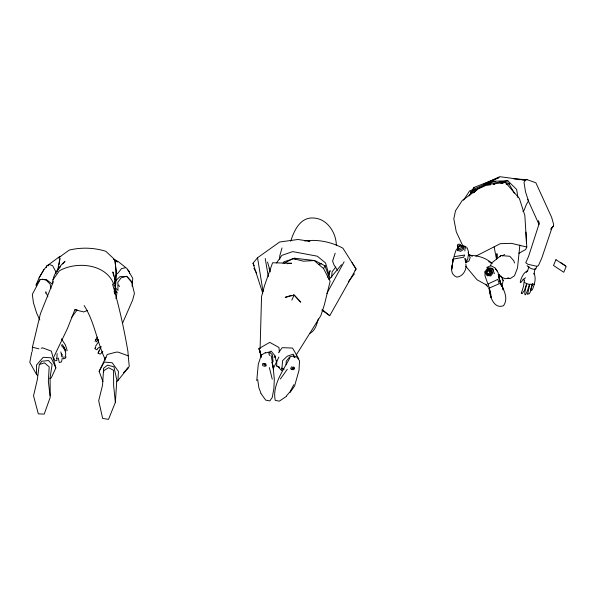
<?xml version="1.0" encoding="UTF-8"?>
<svg xmlns="http://www.w3.org/2000/svg" width="596" height="596" viewBox="0 0 596 596"><rect width="100%" height="100%" fill="white"/><g stroke="black" fill="none" stroke-linecap="round" stroke-linejoin="round"><path stroke-width="0.89" d="M526.663 283.607L524.45 290.483L522.238 293.56L521.366 293.172L523.571 286.162L524.338 280.031M279.74 259.357L279.762 255.885L282.012 247.958M37.667 375.592L36.408 374.236L36.542 364.99L43.195 357.317L51.167 357.809L55.853 367.941L51.338 377.73L49.87 378.654M129.533 273.422L129.563 271.694L127.298 269.414M56.858 358.524L57.127 353.599M457.601 250.715L457.639 248.353M457.817 247.66L457.773 250.447L460.604 251.333L463.479 249.441L463.524 246.655L461.401 245.984M457.87 249.679L457.974 247.027L460.298 245.522M462.585 246.215L462.548 248.413L460.224 249.918L457.937 249.225M464.895 250.998L464.962 247.064L461.334 245.738M465.923 248.256L465.945 246.61L461.952 245.269M279.129 367.136L276.678 365.981L276.775 360.878M260.094 348.757L261.547 296.577L264.55 285.506L272.573 262.769L291.541 263.261L287.197 263.7M114.737 290.274L114.976 293.955L116.481 274.384L114.939 260.228L116.481 274.384L115.788 276.037M273.095 361.861L272.342 354.791L269.31 351.968L265.414 352.988M32.251 351.372L32.415 347.237L40.372 313.883L53.29 281.685M496.677 258.932L496.915 253.628L497.183 257.278M286.08 364.73L286.251 361.161L289.716 356.87L293.798 355.909L294.975 357.026M62.237 358.323L61.544 361.884L59.302 362.584L58.259 358.047M116.622 381.656L117.956 380.524L118.433 371.42L112.175 362.763L104.27 362.055L99.13 371.368L102.929 381.589M115.356 402.397L113.65 385.664L113.568 370.31L108.614 367.695L103.473 370.809L102.549 385.195L98.69 400.743L102.646 418.429L108.509 419.361L115.356 402.397L116.816 380.032L113.918 366.831L107.585 365.132L103.495 368.335L103.719 371.956M331.659 277.274L332.069 271.91L335.734 267.045M498.241 274.756L498.36 273.124L496.014 269.332L495.067 268.915M52.59 283.86C52.627 274.845 58.684 267.135 64.994 261.264L62.774 263.954M468.426 253.345L468.553 251.773L467.048 247.713M132.036 283.718L132.2 282.012L126.657 276.41L119.908 276.641L115.296 281.163L114.946 283.636M256.757 380.613L258.284 364.29L261.279 355.201L265.607 352.467M336.345 245.634C336.338 233.148 327.658 218.985 313.995 218.039C300.28 216.75 294.208 230.421 290.677 241.268M519.861 245.083L517.514 267.932L514.49 275.754L510.169 278.615L507.628 278.094L509.349 278.339L504.931 278.682L499.977 276.388M454.428 256.593L464.701 255.043L463.628 257.256L453.042 259.118L451.679 269.548C452.565 262.456 453.802 255.453 456.603 248.986M468.225 255.46L467.778 258.932L465.916 262.739M95.524 348.012L95.792 345.926L98.37 341.962M39.291 364.551L37.317 379.645L33.532 395.841L38.33 413.87L44.223 414.101L50.206 397.331L48.351 381.276L49.185 366.905L44.506 362.86L39.291 364.551L41.906 361.243L48.522 360.543L52.113 364.394L50.071 377.834L50.25 395.856M465.513 261.957L465.856 259.439L465.565 262.218L465.007 258.388L465.856 261.905M535.059 268.304L534.009 274.138L534.12 273.475C536.43 278.794 534.336 284.679 532.399 289.768L531.207 290.386C529.017 289.768 533.457 285.924 532.191 283.905L534.217 284.329M115.006 279.867L116.324 270.949M132.089 286.125L132.774 278.302L127.082 268.632L118.135 261.495L113.411 259.342M58.468 268.215L58.736 266.442M59.004 264.661L59.943 258.455L57.395 271.694M115.944 298.678L116.891 293.455M45.527 293.284L45.84 291.653L47.844 296.801M31.789 352.124L29.8 362.398L36.408 374.236M453.042 259.118L452.275 265.741L452.349 265.332C450.539 269.839 451.79 275.307 456.819 277.088C462.854 276.671 466.988 269.63 465.856 263.954M261.234 355.849L259.856 351.491L260.042 350.59M490.62 265.972L491.164 263.372L501.012 255.542L509.856 256.295L513.804 260.802L514.586 263M501.839 286.542L503.188 280.515L501.519 276.544M527.505 271.471L528.928 266.449M318.309 318.875C316.856 324.231 315.239 330.75 309.793 333.395M536.735 266.189L535.931 268.856L534.523 269.474L531.394 268.669L528.324 267.023L527.08 265.592M335.19 253.158L332.583 261.078L334.043 265.011L337.5 270.301M529.412 284.411C524.979 299.944 522.953 296.741 526.938 283.689L529.054 284.322M514.072 178.927L527.065 179.642L535.886 182.793L551.673 217.428L553.55 224.133L553.617 225.832L551.993 227.761L541.838 257.941L538.426 265.622L536.944 266.33L527.981 264.296L525.747 262.754L528.54 256.466L539.015 224.081L538.546 220.833L539.037 223.485M328.545 275.188L330.124 270.651L327.711 277.423M64.845 357.384C67.273 353.13 64.405 348.563 61.388 345.531M71.632 317.422L77.152 309.875L74.865 309.734L67.519 328.374L54.117 356.356M66.052 356.803L65.575 358.032L63.467 358.866L62.803 356.348M102.497 352.199L100.232 354.151L98.094 353.108L101.089 346.701M98.094 353.108L99.122 350.649M122.627 323.025L132.625 300.131L134.435 293.448L132.282 284.694M36.587 286.557L36.08 284.933L39.045 277.93L43.925 269.586L46.928 265.965M291.854 300.138L293.597 296.13M493.115 184.037L505.311 182.294L519.392 198.498L524.845 215.469L526.797 247.02L525.679 249.515L518.885 253.3M273.087 368.998L278.898 357.056M99.13 371.368L107.258 354.464L116.294 352.117L118.254 352.154L128.222 355.864L129.257 366.406L117.956 380.524M95.196 347.714L94.764 348.571L96.694 349.8L97.386 349.301M498.427 276.492L499.56 274.346L498.383 275.479M328.865 279.047L329.737 277.416L325.595 262.992L317.281 256.191L292.71 251.609L281.863 255.364L276.514 262.918M526.216 272.454L527.125 270.755M293.895 384.621L289.969 391.87L286.311 396.064M326.824 293.508L344.13 261.793M323.479 268.684L325.103 265.704M321.885 310.158L329.759 315.671L356.065 268.99L342.886 248.197C331.547 241.939 317.519 239.13 304.623 240.955M290.036 357.66C283.279 370.31 271.985 385.344 275.248 400.385L279.368 401.138L286.289 396.452M43.925 269.586L39.045 277.93M48.216 265.868L49.088 264.371L59.004 257.025L60.785 256.533M469.104 195.905L471.816 191.294M473.164 188.992L474.066 187.449L499.083 177.563L489.13 181.966M40.223 279.494L32.326 294.35L33.391 302.597L36.691 313.243L39.813 319.978M283.011 263.328L283.949 261.778L295.169 258.299L314.867 260.579L324.991 265.831M296.182 355.074L320.819 315.686L324.358 304.839L330.139 281.275L323.561 268.587L314.196 260.564L303.386 261.197L292.889 258.493L284.389 263.268M95.33 340.189L97.297 337.083M463.539 200.226L469.559 190.981L484.302 184.484L493.853 181.214L507.867 180.811L516.628 189.439L517.931 197.485M292.301 369.14L293.813 366.845M470.602 192.687L471.592 191.189M472.583 189.699L474.066 187.449M94.995 341.344L96.299 339.4M290.103 392.406L294.595 386.014L299.028 370.258L299.535 360.744L296.48 356.654L293.761 357.056L293.746 356.624M280.381 379.004L287.287 369.274M52.917 279.837L59.295 270.867C76.906 260.661 108.047 263.954 114.395 286.132L115.401 284.746L114.238 276.142L112.86 271.918L113.709 276.194M278.518 352.757L282.191 347.677L292.509 348.049L298.76 358.777M354.985 270.48L356.065 268.99L352.035 262.627M36.08 284.933L40.044 279.517L46.443 279.643L51.688 283.607M469.603 195.309L473.947 189.625M500.096 256.734L501.012 255.542M348.288 281.752L354.464 273.765M486.589 272.29L488.295 270.1L490.94 270.39L491.871 272.879L490.158 275.069L487.521 274.778L486.567 272.141L487.625 270.83L489.227 270.979L489.778 272.447L488.72 273.765L487.118 273.609M470.453 194.028L473.887 189.662M117.367 273.817L121.554 268.587L125.6 267.701M113.963 291.869L115.11 290.475L115.401 284.746L114.73 281.327M57.782 270.01L60.554 266.65M262.732 293.113L253.002 263.238L257.532 257.748L279.658 241.998L297.978 239.488L309.965 241.32L308.169 241.38M97.059 340.815L98.131 339.526M329.089 279.569L341.501 264.691M553.617 225.832L550.816 229.169L551.993 227.761M123.514 372.738L128.289 367.695L126.374 369.632M101.983 352.147L102.855 351.23M269.414 353.242L268.781 353.875L270.033 355.76M473.522 192.545L476.666 189.416L475.347 190.675M526.67 271.605C522.588 271.716 516.739 289.708 523.094 279.397L525.583 277.825M473.388 192.761L477.009 189.461L486.947 184.939L490.381 184.663M114.894 293.791L116.831 292.055M96.053 341.925L98.511 339.757M473.462 192.769L477.307 189.498L462.317 200.39L455.478 210.835L453.817 218.829L456.26 231.799L462.98 246.237M268.915 352.802L271.068 351.037L274.771 355.551L276.41 361.727M522.781 211.267L524.16 210.165L526.357 204.421L528.503 200.971L525.53 191.86L524.018 182.473L525.396 180.134L527.065 179.642M97.394 348.682L98.467 347.855M58.296 257.964L69.285 250.067C81.332 247.176 93.952 247.638 105.79 251.259L117.412 262.128M275.33 356.058L273.922 357.056L275.374 357.265M458.533 247.184L460.693 245.761M105.201 360.133L104.769 358.464L106.148 357.555M502.286 255.952L504.618 254.477M475.824 256.146L500.275 243.682L511.51 243.354L526.797 247.02M484.086 183.978L499.716 176.677L525.396 180.134L521.813 179.836M465.707 262.545L468.933 261.041L470.192 257.643L468.061 252.615M470.445 191.897L493.853 181.214L495.701 181.46M486.701 267.462L490.679 265.712L495.03 267.82L497.474 271.322M98.869 347.818L100.933 346.909M489.204 288.106L499.202 283.748L497.854 279.353L488.266 283.89L491.164 297.642L489.316 288.285L490.843 294.916L490.448 293.552M321.065 263.499L318.599 264.535L320.991 263.596M87.575 310.412L83.738 311.939L74.865 309.734M498.293 276.574L500.811 275.65M291.131 295.34L285.149 297.374L294.148 295.147L300.749 302.187L293.694 294.469M291.206 369.296L293.53 368.529M41.184 348.25L42.54 347.84L51.368 351.111L55.853 367.941M126.829 276.268L121.107 277.863L117.852 282.221L117.963 290.572M501.705 183.181L505.311 182.294L500.826 183.307M506.235 184.455L509.58 183.754M484.302 184.484L507.867 180.811M492.952 184.462L494.673 184.328M54.735 360.736L56.858 360.573L56.97 358.114M486.947 184.939L491.223 184.671M469.037 255.289C477.381 255.379 486.217 257.658 492.222 263.723M518.222 179.545L520.017 179.687M499.388 181.936L508.626 183.136L514.326 193.134M32.415 347.237L38.904 348.839M42.279 279.137L46.257 280.187L50.168 284.128L50.951 288.561M488.683 261.674L491.119 262.583M276.678 365.981L279.36 367.158M281.603 368.142L284.136 369.252M281.58 368.283L283.212 369.051M524.338 282.444L526.342 283.398M487.141 285.365L477.016 279.755L465.796 266.3M468.821 254.291L472.285 256.392M560.329 262.322L565.678 265.846M322.16 309.562L329.759 315.671M61.388 338.841L65.471 345.069L67.177 350.59M277.766 366.465L281.759 370.645L282.564 360.707L287.265 356.192L293.254 354.18L294.685 357.406M263.685 363.486L265.809 365.855M61.492 353.897L62.669 355.216M485.531 284.225L487.938 287.004M61.917 344.376L63.288 345.971L64.942 349.852M115.028 287.145L117.092 289.649M127.395 276.984L131.977 282.698M502.085 279.055L503.188 280.515M260.825 393.323L265.719 400.147L269.832 400.914L272.23 397.502L273.899 388.48L274.309 379.138L273.206 367.687L271.262 355.693M84.118 305.524C94.399 321.542 96.85 341.285 104.769 358.464M63.399 346.291L64.599 348.101M54.452 359.708L53.506 357.16M114.767 288.471L117.166 292.74M294.417 258.001L295.251 259.513M253.918 268.289L256.578 273.087M253.002 263.238L254.269 265.697M118.656 284.948L119.453 286.594M269.019 268.178L269.824 269.846M64.942 348.831L65.97 351.022M527.706 199.414L538.993 224.416M487.908 284.128L485.002 275.799L484.98 271.806M523.951 279.748L524.413 280.858M501.109 284.828L498.725 276.306C500.111 286.005 510.102 295.795 503.598 305.666C493.764 309.667 489.487 295.713 489.115 288.226M260.869 392.973L258.865 387.765L257.695 379.607M493.481 270.703L492.609 268.379L487.938 267.708L485.002 271.694L485.874 274.018M494.397 273.646L492.736 269.191L488.444 268.476L485.822 272.208L487.208 275.918M324.909 265.719L328.552 275.695M499.21 278.861L500.528 283.055M261.353 356.117L258.999 348.571L269.742 342.372L278.95 347.453L279.382 351.923M267.515 262.017L270.42 271.813M259.856 351.491L258.999 348.571L261.413 357.376M500.282 281.841L501.147 285.149M112.51 284.001C119.103 306.188 124.05 328.783 127.946 351.618L128.222 355.864M269.377 367.605L272.26 379.183M272.111 362.279L272.528 364.037M272.037 362.353L273.206 367.687L272.7 364.953M494.144 246.826L496.498 259.282M60.852 351.916L61.783 356.803M498.882 275.814L499.552 279.777M265.213 258.47L268.297 276.566M257.532 257.748L263.067 291.66M56.084 273.631L55.905 271.865L52.657 265.786L49.088 264.371L46.481 266.01L46.503 267.626M114.723 289.82L114.976 293.955M525.948 232.12L526.477 243.488M264.892 363.486L264.967 365.274M457.594 244.978L457.572 246.267L458.972 246.67L460.388 245.775L460.41 244.479L459.017 244.077L457.594 244.978M458.026 246.386L457.996 248.018L459.762 248.525L461.557 247.392L461.587 245.753L459.821 245.254L458.026 246.386M262.769 363.865L262.68 365.631L264.46 366.324L266.144 365.788L265.883 363.925L262.769 363.865M527.661 294.089C531.267 294.871 530.917 286.244 532.392 283.86L531.513 284.53L529.807 284.098L527.661 294.089M521.478 292.643L521.418 293.083L521.478 292.643M294.491 367.941L293.97 369.639L292.062 369.647L290.654 368.544L291.548 366.875L294.491 367.941M555.949 259.677L553.498 265.481L563.749 272.268L566.2 266.464L555.949 259.677M488.422 269.645L486.314 272.402L487.498 275.553L490.776 275.955L492.885 273.199L491.707 270.048L488.422 269.645M488.161 270.666L486.828 272.327L487.521 274.175L489.547 274.369L490.88 272.707L490.188 270.86L488.161 270.666M502.599 286.922L500.089 283.175L502.167 286.296L503.203 289.902L502.599 286.922"/></g></svg>
